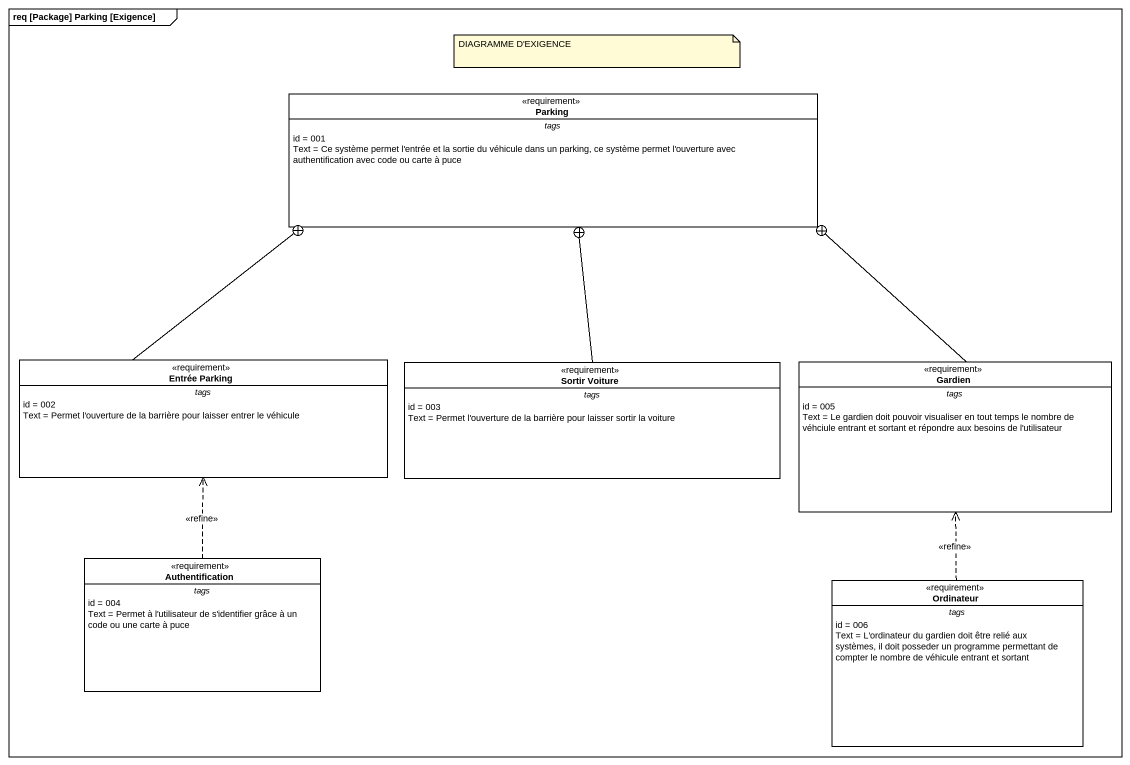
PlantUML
@startuml
mainframe req [Package] Parking [Exigence]
hide circle
hide empty members
class Parking <<requirement>> #FFFFFF {
  -- tags --
  id = 001
  Text = Ce système permet l'entrée et la sortie du véhicule dans un parking, ce système permet l'ouverture avec authentification avec code ou carte à puce
}
class "Entrée Parking" as Entrée_Parking <<requirement>> #FFFFFF {
  -- tags --
  id = 002
  Text = Permet l'ouverture de la barrière pour laisser entrer le véhicule
}
class "Sortir Voiture" as Sortir_Voiture <<requirement>> #FFFFFF {
  -- tags --
  id = 003
  Text = Permet l'ouverture de la barrière pour laisser sortir la voiture
}
class Gardien <<requirement>> #FFFFFF {
  -- tags --
  id = 005
  Text = Le gardien doit pouvoir visualiser en tout temps le nombre de véhciule entrant et sortant et répondre aux besoins de l'utilisateur
}
class Authentification <<requirement>> #FFFFFF {
  -- tags --
  id = 004
  Text = Permet à l'utilisateur de s'identifier grâce à un code ou une carte à puce
}
class Ordinateur <<requirement>> #FFFFFF {
  -- tags --
  id = 006
  Text = L'ordinateur du gardien doit être relié aux systèmes, il doit posseder un programme permettant de compter le nombre de véhicule entrant et sortant
}
Entrée_Parking -up-+ Parking
Sortir_Voiture -up-+ Parking
Gardien -up-+ Parking
Authentification .up.> Entrée_Parking : <<refine>>
Ordinateur .up.> Gardien : <<refine>>
note as N1
  DIAGRAMME D'EXIGENCE
end note
@enduml
